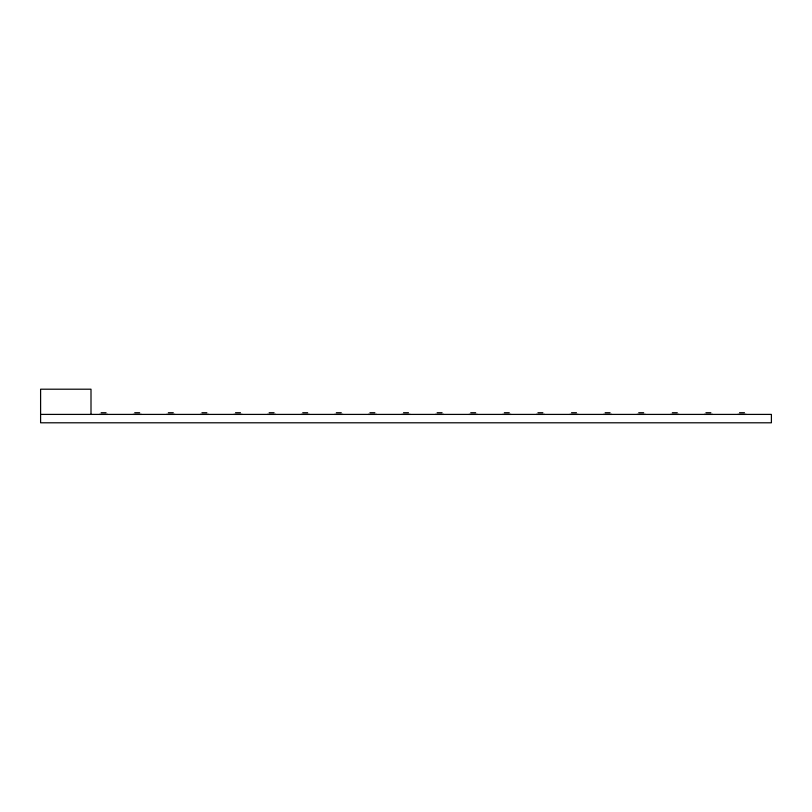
<?xml version="1.0" encoding="UTF-8"?>
<svg xmlns="http://www.w3.org/2000/svg" width="812" height="812" viewBox="0 0 812 812"><rect width="100%" height="100%" fill="white"/><g stroke="black" fill="none" stroke-linecap="round" stroke-linejoin="round"><path stroke-width="1.22" d="M101.145 412.719L106.057 412.719M134.741 412.719L139.654 412.719M168.338 412.719L173.26 412.719M201.944 412.719L206.857 412.719M235.541 412.719L240.453 412.719M269.137 412.719L274.06 412.719M302.744 412.719L307.657 412.719M336.341 412.719L341.253 412.719M369.937 412.719L374.86 412.719M403.544 412.719L408.456 412.719M437.14 412.719L442.063 412.719M470.747 412.719L475.659 412.719M504.343 412.719L509.256 412.719M537.94 412.719L542.863 412.719M571.546 412.719L576.459 412.719M605.143 412.719L610.056 412.719M638.739 412.719L643.662 412.719M672.346 412.719L677.259 412.719M705.943 412.719L710.855 412.719M739.539 412.719L744.462 412.719M40.6 414.404L771.4 414.404L771.4 422.798L40.6 422.798L40.6 389.202L91.005 389.202L91.005 414.404M746.198 414.404L737.803 414.404M712.601 414.404L704.197 414.404M679.005 414.404L670.6 414.404M645.398 414.404L637.004 414.404M611.801 414.404L603.397 414.404M578.205 414.404L569.801 414.404M544.598 414.404L536.204 414.404M511.002 414.404L502.598 414.404M477.395 414.404L469.001 414.404M443.799 414.404L435.405 414.404M410.202 414.404L401.798 414.404M376.595 414.404L368.201 414.404M342.999 414.404L334.605 414.404M309.402 414.404L300.998 414.404M275.796 414.404L267.402 414.404M242.199 414.404L233.795 414.404M208.603 414.404L200.199 414.404M174.996 414.404L166.602 414.404M141.4 414.404L132.995 414.404M107.803 414.404L99.399 414.404"/></g></svg>
